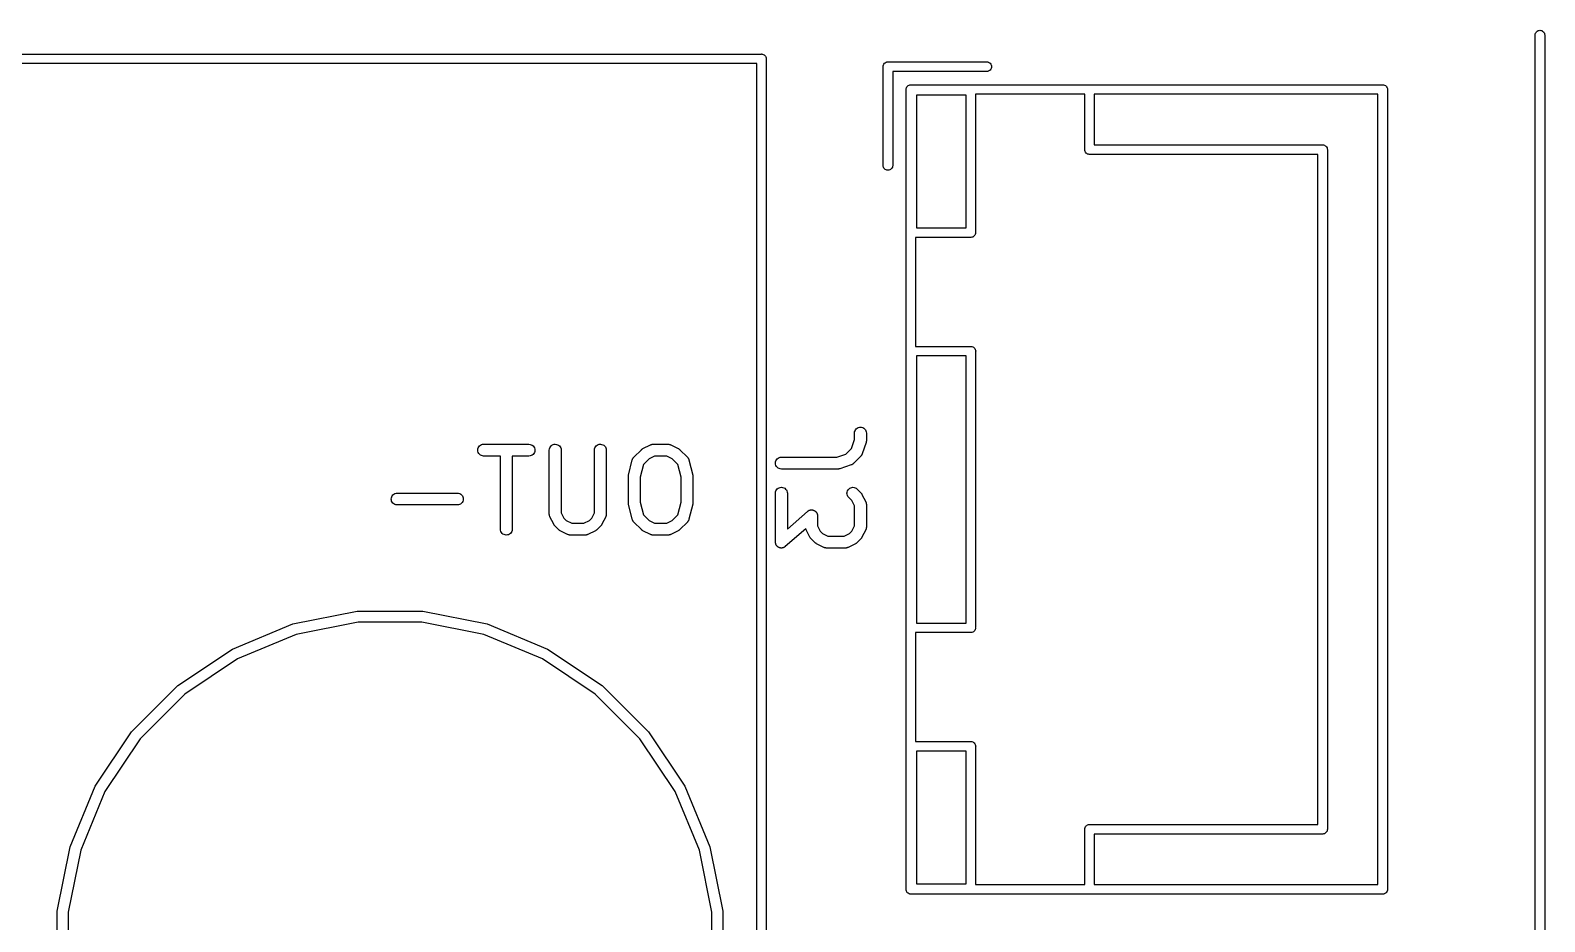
# Model space of a CAD drawing. Extents: x 37 to 98, y -173 to -16.
# Drawn here: x 78.4 to 97.56, y -27.22 to -15.94 of the extents above; entities that cross this region are included whole.
import ezdxf

# ---------------------------------------------------------------- set-up
doc = ezdxf.new("R2010")
doc.units = 0
doc.layers.add('BLACK', color=7, linetype='CONTINUOUS')

msp = doc.modelspace()

# ---------------------------------------------------------------- linework, layer by layer
at = {"layer": 'BLACK', "linetype": 'CONTINUOUS'}
for p, q in [((97.44, -15.9971), (97.4409, -15.9882)), ((97.44, -116.003), (97.44, -15.9971)), ((97.4409, -15.9882), (97.4443, -15.9769)), ((97.4443, -15.9769), (97.4499, -15.9665)), ((97.4499, -15.9665), (97.4574, -15.9574)), ((97.4574, -15.9574), (97.4665, -15.9499)), ((97.4665, -15.9499), (97.4769, -15.9443)), ((97.4769, -15.9443), (97.4882, -15.9409)), ((97.4882, -15.9409), (97.5, -15.9397)), ((97.5, -15.9397), (97.5118, -15.9409)), ((97.5118, -15.9409), (97.5231, -15.9443)), ((97.5231, -15.9443), (97.5335, -15.9499)), ((97.5335, -15.9499), (97.5426, -15.9574)), ((97.5426, -15.9574), (97.5501, -15.9665)), ((97.5501, -15.9665), (97.5557, -15.9769)), ((97.5557, -15.9769), (97.5591, -15.9882)), ((97.5591, -15.9882), (97.56, -15.9971)), ((97.56, -15.9971), (97.56, -116.003)), ((37.8529, -16.24), (87.6471, -16.24)), ((87.6471, -16.24), (87.65, -16.2397)), ((87.65, -16.2397), (87.6529, -16.24)), ((87.6529, -16.24), (87.6529, -16.24)), ((87.6529, -16.24), (87.6618, -16.2409)), ((87.6618, -16.2409), (87.6731, -16.2443)), ((87.6731, -16.2443), (87.6835, -16.2499)), ((87.6835, -16.2499), (87.6926, -16.2574)), ((87.6926, -16.2574), (87.7001, -16.2665)), ((87.7001, -16.2665), (87.7057, -16.2769)), ((87.7057, -16.2769), (87.7091, -16.2882)), ((87.59, -16.36), (37.91, -16.36)), ((87.59, -40.64), (87.59, -16.36)), ((87.7091, -16.2882), (87.7103, -16.3)), ((87.7103, -16.3), (87.71, -16.3029)), ((87.71, -16.3029), (87.71, -40.6971)), ((89.1897, -16.4), (89.1909, -16.3882)), ((89.19, -16.403), (89.1897, -16.4)), ((89.19, -17.6529), (89.19, -16.403)), ((89.1909, -16.3882), (89.1943, -16.3769)), ((89.1943, -16.3769), (89.1999, -16.3665)), ((89.1999, -16.3665), (89.2074, -16.3574)), ((89.2074, -16.3574), (89.2165, -16.3499)), ((89.2165, -16.3499), (89.2269, -16.3443)), ((89.2269, -16.3443), (89.2382, -16.3409)), ((89.2382, -16.3409), (89.2471, -16.34)), ((89.2471, -16.34), (89.25, -16.3397)), ((89.2471, -16.34), (89.2471, -16.34)), ((89.25, -16.3397), (89.2529, -16.34)), ((89.2529, -16.34), (90.5029, -16.34)), ((90.5029, -16.46), (89.31, -16.46)), ((89.31, -16.46), (89.31, -17.6529)), ((90.5029, -16.34), (90.5118, -16.3409)), ((90.5118, -16.4591), (90.5029, -16.46)), ((90.5118, -16.3409), (90.5231, -16.3443)), ((90.5231, -16.4557), (90.5118, -16.4591)), ((90.5231, -16.3443), (90.5335, -16.3499)), ((90.5335, -16.4501), (90.5231, -16.4557)), ((90.5335, -16.3499), (90.5426, -16.3574)), ((90.5426, -16.4426), (90.5335, -16.4501)), ((90.5426, -16.3574), (90.5501, -16.3665)), ((90.5501, -16.4335), (90.5426, -16.4426)), ((90.5501, -16.3665), (90.5557, -16.3769)), ((90.5557, -16.4231), (90.5501, -16.4335)), ((90.5557, -16.3769), (90.5591, -16.3882)), ((90.5591, -16.4118), (90.5557, -16.4231)), ((90.5591, -16.3882), (90.5603, -16.4)), ((90.5603, -16.4), (90.5591, -16.4118)), ((89.4809, -16.6782), (89.4843, -16.6669)), ((89.4843, -16.6669), (89.4899, -16.6565)), ((89.4899, -16.6565), (89.4974, -16.6474)), ((89.4974, -16.6474), (89.5065, -16.6399)), ((89.5065, -16.6399), (89.5169, -16.6343)), ((89.5169, -16.6343), (89.5282, -16.6309)), ((89.5282, -16.6309), (89.5371, -16.63)), ((89.5371, -16.63), (89.54, -16.6297)), ((89.5371, -16.63), (89.5371, -16.63)), ((89.54, -16.6297), (89.5429, -16.63)), ((89.5429, -16.63), (95.5071, -16.63)), ((95.5071, -16.63), (95.51, -16.6297)), ((95.51, -16.6297), (95.5129, -16.63)), ((95.5129, -16.63), (95.5129, -16.63)), ((95.5129, -16.63), (95.5218, -16.6309)), ((95.5218, -16.6309), (95.5331, -16.6343)), ((95.5331, -16.6343), (95.5435, -16.6399)), ((95.5435, -16.6399), (95.5526, -16.6474)), ((95.5526, -16.6474), (95.5601, -16.6565)), ((95.5601, -16.6565), (95.5657, -16.6669)), ((95.5657, -16.6669), (95.5691, -16.6782)), ((89.4797, -16.69), (89.4809, -16.6782)), ((89.48, -16.693), (89.4797, -16.69)), ((89.48, -26.8071), (89.48, -16.693)), ((89.61, -16.76), (89.61, -18.44)), ((90.24, -16.76), (89.61, -16.76)), ((90.24, -18.44), (90.24, -16.76)), ((90.36, -16.75), (90.36, -18.4971)), ((91.74, -16.75), (90.36, -16.75)), ((91.74, -17.447), (91.74, -16.75)), ((95.45, -16.75), (91.86, -16.75)), ((91.86, -16.75), (91.86, -17.39)), ((95.45, -26.75), (95.45, -16.75)), ((95.5691, -16.6782), (95.5703, -16.69)), ((95.5703, -16.69), (95.57, -16.6929)), ((95.57, -16.6929), (95.57, -26.8071)), ((91.86, -17.39), (94.7471, -17.39)), ((94.7471, -17.39), (94.75, -17.3897)), ((94.75, -17.3897), (94.7529, -17.39)), ((94.7529, -17.39), (94.7529, -17.39)), ((94.7529, -17.39), (94.7618, -17.3909)), ((94.7618, -17.3909), (94.7731, -17.3943)), ((94.7731, -17.3943), (94.7835, -17.3999)), ((94.7835, -17.3999), (94.7926, -17.4074)), ((94.7926, -17.4074), (94.8001, -17.4165)), ((94.8001, -17.4165), (94.8057, -17.4269)), ((94.8057, -17.4269), (94.8091, -17.4382)), ((91.7397, -17.45), (91.74, -17.447)), ((91.7409, -17.4618), (91.7397, -17.45)), ((91.7443, -17.4731), (91.7409, -17.4618)), ((91.7499, -17.4835), (91.7443, -17.4731)), ((91.7574, -17.4926), (91.7499, -17.4835)), ((91.7665, -17.5001), (91.7574, -17.4926)), ((91.7769, -17.5057), (91.7665, -17.5001)), ((91.7882, -17.5091), (91.7769, -17.5057)), ((91.7971, -17.51), (91.7882, -17.5091)), ((91.8, -17.5103), (91.7971, -17.51)), ((91.7971, -17.51), (91.7971, -17.51)), ((91.8029, -17.51), (91.8, -17.5103)), ((94.69, -17.51), (91.8029, -17.51)), ((94.69, -21.7471), (94.69, -17.51)), ((94.8091, -17.4382), (94.8103, -17.45)), ((94.8103, -17.45), (94.81, -17.4529)), ((94.81, -17.4529), (94.81, -26.0471)), ((89.1909, -17.6618), (89.19, -17.6529)), ((89.1943, -17.6731), (89.1909, -17.6618)), ((89.1999, -17.6835), (89.1943, -17.6731)), ((89.2074, -17.6926), (89.1999, -17.6835)), ((89.2165, -17.7001), (89.2074, -17.6926)), ((89.2269, -17.7057), (89.2165, -17.7001)), ((89.2382, -17.7091), (89.2269, -17.7057)), ((89.25, -17.7103), (89.2382, -17.7091)), ((89.2618, -17.7091), (89.25, -17.7103)), ((89.2731, -17.7057), (89.2618, -17.7091)), ((89.2835, -17.7001), (89.2731, -17.7057)), ((89.2926, -17.6926), (89.2835, -17.7001)), ((89.3001, -17.6835), (89.2926, -17.6926)), ((89.3057, -17.6731), (89.3001, -17.6835)), ((89.3091, -17.6618), (89.3057, -17.6731)), ((89.31, -17.6529), (89.3091, -17.6618)), ((90.2971, -18.56), (89.6, -18.56)), ((89.6, -18.56), (89.6, -19.94)), ((89.61, -18.44), (90.24, -18.44)), ((90.3, -18.5603), (90.2971, -18.56)), ((90.3118, -18.5591), (90.3, -18.5603)), ((90.3231, -18.5557), (90.3118, -18.5591)), ((90.3335, -18.5501), (90.3231, -18.5557)), ((90.3426, -18.5426), (90.3335, -18.5501)), ((90.3501, -18.5335), (90.3426, -18.5426)), ((90.3557, -18.5231), (90.3501, -18.5335)), ((90.3591, -18.5118), (90.3557, -18.5231)), ((90.36, -18.5029), (90.3591, -18.5118)), ((90.36, -18.4971), (90.3603, -18.5)), ((90.3603, -18.5), (90.36, -18.5029)), ((90.36, -18.5029), (90.36, -18.5029)), ((89.6, -19.94), (90.2971, -19.94)), ((89.61, -20.06), (89.61, -23.44)), ((90.24, -20.06), (89.61, -20.06)), ((90.24, -23.44), (90.24, -20.06)), ((90.2971, -19.94), (90.3, -19.9397)), ((90.3, -19.9397), (90.3029, -19.94)), ((90.3029, -19.94), (90.3029, -19.94)), ((90.3029, -19.94), (90.3118, -19.9409)), ((90.3118, -19.9409), (90.3231, -19.9443)), ((90.3231, -19.9443), (90.3335, -19.9499)), ((90.3335, -19.9499), (90.3426, -19.9574)), ((90.3426, -19.9574), (90.3501, -19.9665)), ((90.3501, -19.9665), (90.3557, -19.9769)), ((90.3557, -19.9769), (90.3591, -19.9882)), ((90.3591, -19.9882), (90.3603, -20)), ((90.3603, -20), (90.36, -20.0029)), ((90.36, -20.0029), (90.36, -23.4971)), ((88.8274, -21.0347), (88.829, -21.0201)), ((88.8274, -21.0357), (88.8274, -21.0347)), ((88.8274, -21.1188), (88.8274, -21.0357)), ((88.829, -21.0201), (88.8334, -21.0062)), ((88.8334, -21.0062), (88.8405, -20.9933)), ((88.8405, -20.9933), (88.8499, -20.9821)), ((88.8499, -20.9821), (88.8613, -20.973)), ((88.8613, -20.973), (88.8743, -20.9662)), ((88.8743, -20.9662), (88.8883, -20.962)), ((88.8883, -20.962), (88.9029, -20.9607)), ((88.9029, -20.9607), (88.9175, -20.9622)), ((88.9175, -20.9622), (88.9314, -20.9666)), ((88.9314, -20.9666), (88.9443, -20.9735)), ((88.9443, -20.9735), (88.9556, -20.9829)), ((88.9556, -20.9829), (88.9648, -20.9942)), ((88.9648, -20.9942), (88.9717, -21.0071)), ((88.9717, -21.0071), (88.976, -21.0211)), ((88.976, -21.0211), (88.9774, -21.0357)), ((88.9774, -21.0357), (88.9774, -21.131)), ((84.0607, -21.2519), (84.0622, -21.2373)), ((84.062, -21.2664), (84.0607, -21.2519)), ((84.0662, -21.2805), (84.062, -21.2664)), ((84.0622, -21.2373), (84.0666, -21.2233)), ((84.0666, -21.2233), (84.0735, -21.2104)), ((84.0735, -21.2104), (84.0829, -21.1992)), ((84.0829, -21.1992), (84.0942, -21.1899)), ((84.0942, -21.1899), (84.1071, -21.183)), ((84.1071, -21.183), (84.1211, -21.1788)), ((84.1211, -21.1788), (84.1357, -21.1774)), ((84.1357, -21.1774), (84.7071, -21.1774)), ((84.7071, -21.1774), (84.7082, -21.1774)), ((84.7082, -21.1774), (84.7227, -21.179)), ((84.7227, -21.179), (84.7367, -21.1834)), ((84.7367, -21.1834), (84.7495, -21.1905)), ((84.7495, -21.1905), (84.7607, -21.1999)), ((84.7607, -21.1999), (84.7699, -21.2113)), ((84.7699, -21.2113), (84.7767, -21.2243)), ((84.7806, -21.2675), (84.7763, -21.2814)), ((84.7767, -21.2243), (84.7808, -21.2383)), ((84.7821, -21.2529), (84.7806, -21.2675)), ((84.7808, -21.2383), (84.7821, -21.2529)), ((84.9655, -21.2513), (84.9671, -21.2368)), ((84.9655, -21.2524), (84.9655, -21.2513)), ((84.9655, -22.0619), (84.9655, -21.2524)), ((84.9671, -21.2368), (84.9715, -21.2228)), ((84.9715, -21.2228), (84.9786, -21.21)), ((84.9786, -21.21), (84.988, -21.1988)), ((84.988, -21.1988), (84.9994, -21.1896)), ((84.9994, -21.1896), (85.0124, -21.1828)), ((85.0124, -21.1828), (85.0264, -21.1787)), ((85.0264, -21.1787), (85.041, -21.1774)), ((85.041, -21.1774), (85.0556, -21.1789)), ((85.0556, -21.1789), (85.0695, -21.1832)), ((85.0695, -21.1832), (85.0824, -21.1902)), ((85.0824, -21.1902), (85.0937, -21.1995)), ((85.0937, -21.1995), (85.1029, -21.2109)), ((85.1029, -21.2109), (85.1098, -21.2238)), ((85.1098, -21.2238), (85.114, -21.2378)), ((85.114, -21.2378), (85.1155, -21.2524)), ((85.1155, -21.2524), (85.1155, -22.0442)), ((85.5369, -21.2513), (85.5385, -21.2368)), ((85.5369, -21.2524), (85.5369, -21.2513)), ((85.5369, -22.0442), (85.5369, -21.2524)), ((85.5385, -21.2368), (85.543, -21.2228)), ((85.543, -21.2228), (85.55, -21.21)), ((85.55, -21.21), (85.5594, -21.1988)), ((85.5594, -21.1988), (85.5708, -21.1896)), ((85.5708, -21.1896), (85.5838, -21.1828)), ((85.5838, -21.1828), (85.5978, -21.1787)), ((85.5978, -21.1787), (85.6124, -21.1774)), ((85.6124, -21.1774), (85.627, -21.1789)), ((85.627, -21.1789), (85.641, -21.1832)), ((85.641, -21.1832), (85.6538, -21.1902)), ((85.6538, -21.1902), (85.6651, -21.1995)), ((85.6651, -21.1995), (85.6744, -21.2109)), ((85.6744, -21.2109), (85.6812, -21.2238)), ((85.6812, -21.2238), (85.6855, -21.2378)), ((85.6855, -21.2378), (85.6869, -21.2524)), ((85.6869, -21.2524), (85.6869, -22.0619)), ((86.0351, -21.3422), (86.1303, -21.247)), ((86.1303, -21.247), (86.131, -21.2462)), ((86.131, -21.2462), (86.1343, -21.2436)), ((86.1343, -21.2436), (86.1374, -21.2407)), ((86.1374, -21.2407), (86.14, -21.239)), ((86.14, -21.239), (86.1425, -21.2371)), ((86.1425, -21.2371), (86.1462, -21.2352)), ((86.1462, -21.2352), (86.1498, -21.2329)), ((86.1498, -21.2329), (86.245, -21.1853)), ((86.245, -21.1853), (86.246, -21.1848)), ((86.246, -21.1848), (86.248, -21.1841)), ((86.248, -21.1841), (86.25, -21.183)), ((86.25, -21.183), (86.2549, -21.1816)), ((86.2549, -21.1816), (86.2597, -21.1798)), ((86.2597, -21.1798), (86.2619, -21.1794)), ((86.2619, -21.1794), (86.264, -21.1788)), ((86.264, -21.1788), (86.2691, -21.1783)), ((86.2691, -21.1783), (86.2742, -21.1775)), ((86.2742, -21.1775), (86.2764, -21.1776)), ((86.2764, -21.1776), (86.2786, -21.1774)), ((86.2786, -21.1774), (86.469, -21.1774)), ((86.469, -21.1774), (86.4701, -21.1774)), ((86.4701, -21.1774), (86.4723, -21.1776)), ((86.4723, -21.1776), (86.4745, -21.1776)), ((86.4745, -21.1776), (86.4796, -21.1784)), ((86.4796, -21.1784), (86.4846, -21.179)), ((86.4846, -21.179), (86.4867, -21.1797)), ((86.4867, -21.1797), (86.4889, -21.1801)), ((86.4889, -21.1801), (86.4937, -21.1819)), ((86.4937, -21.1819), (86.4986, -21.1834)), ((86.4986, -21.1834), (86.5005, -21.1845)), ((86.5005, -21.1845), (86.5026, -21.1853)), ((86.5026, -21.1853), (86.5978, -21.2329)), ((86.5978, -21.2329), (86.5988, -21.2334)), ((86.5988, -21.2334), (86.6023, -21.2357)), ((86.6023, -21.2357), (86.606, -21.2377)), ((86.606, -21.2377), (86.6084, -21.2397)), ((86.6084, -21.2397), (86.611, -21.2414)), ((86.611, -21.2414), (86.6141, -21.2443)), ((86.6141, -21.2443), (86.6173, -21.247)), ((86.6173, -21.247), (86.7126, -21.3422)), ((88.719, -21.3035), (88.7892, -21.2333)), ((88.7892, -21.2333), (88.8274, -21.1188)), ((88.9735, -21.1547), (88.9259, -21.2975)), ((88.9745, -21.1506), (88.9735, -21.1547)), ((88.9757, -21.1465), (88.9745, -21.1506)), ((88.9761, -21.1434), (88.9757, -21.1465)), ((88.9768, -21.1404), (88.9761, -21.1434)), ((88.9769, -21.1362), (88.9768, -21.1404)), ((88.9774, -21.132), (88.9769, -21.1362)), ((88.9774, -21.131), (88.9774, -21.132)), ((84.073, -21.2934), (84.0662, -21.2805)), ((84.0821, -21.3049), (84.073, -21.2934)), ((84.0933, -21.3143), (84.0821, -21.3049)), ((84.1062, -21.3213), (84.0933, -21.3143)), ((84.1201, -21.3257), (84.1062, -21.3213)), ((84.1347, -21.3274), (84.1201, -21.3257)), ((84.1357, -21.3274), (84.1347, -21.3274)), ((84.3464, -21.3274), (84.1357, -21.3274)), ((84.3464, -22.2524), (84.3464, -21.3274)), ((84.7071, -21.3274), (84.4964, -21.3274)), ((84.4964, -21.3274), (84.4964, -22.2524)), ((84.7217, -21.326), (84.7071, -21.3274)), ((84.7357, -21.3217), (84.7217, -21.326)), ((84.7486, -21.3148), (84.7357, -21.3217)), ((84.76, -21.3056), (84.7486, -21.3148)), ((84.7693, -21.2943), (84.76, -21.3056)), ((84.7763, -21.2814), (84.7693, -21.2943)), ((85.9677, -21.5675), (86.0153, -21.377)), ((86.0153, -21.377), (86.0156, -21.376)), ((86.0156, -21.376), (86.0174, -21.3713)), ((86.0174, -21.3713), (86.0189, -21.3664)), ((86.0189, -21.3664), (86.0199, -21.3644)), ((86.0199, -21.3644), (86.0207, -21.3623)), ((86.0207, -21.3623), (86.0234, -21.358)), ((86.0234, -21.358), (86.0258, -21.3535)), ((86.0258, -21.3535), (86.0272, -21.3518)), ((86.0272, -21.3518), (86.0284, -21.3499)), ((86.0284, -21.3499), (86.0318, -21.3461)), ((86.0318, -21.3461), (86.0351, -21.3422)), ((86.1558, -21.4336), (86.1155, -21.5949)), ((86.2278, -21.3616), (86.1558, -21.4336)), ((86.2963, -21.3274), (86.2278, -21.3616)), ((86.4513, -21.3274), (86.2963, -21.3274)), ((86.5199, -21.3616), (86.4513, -21.3274)), ((86.5918, -21.4336), (86.5199, -21.3616)), ((86.6321, -21.5949), (86.5918, -21.4336)), ((86.7126, -21.3422), (86.7133, -21.3429)), ((86.7133, -21.3429), (86.7165, -21.3469)), ((86.7165, -21.3469), (86.7199, -21.3507)), ((86.7199, -21.3507), (86.721, -21.3526)), ((86.721, -21.3526), (86.7224, -21.3544)), ((86.7224, -21.3544), (86.7248, -21.3589)), ((86.7248, -21.3589), (86.7274, -21.3633)), ((86.7274, -21.3633), (86.7281, -21.3654)), ((86.7281, -21.3654), (86.7292, -21.3674)), ((86.7292, -21.3674), (86.7306, -21.3723)), ((86.7306, -21.3723), (86.7323, -21.377)), ((86.7323, -21.377), (86.7799, -21.5675)), ((87.8274, -21.4161), (87.8289, -21.4016)), ((87.8287, -21.4307), (87.8274, -21.4161)), ((87.8328, -21.4448), (87.8287, -21.4307)), ((87.8289, -21.4016), (87.8332, -21.3876)), ((87.8396, -21.4577), (87.8328, -21.4448)), ((87.8332, -21.3876), (87.8402, -21.3747)), ((87.8488, -21.4691), (87.8396, -21.4577)), ((87.8402, -21.3747), (87.8495, -21.3634)), ((87.8495, -21.3634), (87.8609, -21.3542)), ((87.8609, -21.3542), (87.8738, -21.3473)), ((87.8738, -21.3473), (87.8878, -21.3431)), ((87.8878, -21.3431), (87.9024, -21.3417)), ((87.9024, -21.3417), (88.6045, -21.3417)), ((88.6045, -21.3417), (88.719, -21.3035)), ((88.7832, -21.4402), (88.6404, -21.4878)), ((88.7853, -21.4393), (88.7832, -21.4402)), ((88.7874, -21.4387), (88.7853, -21.4393)), ((88.7919, -21.4363), (88.7874, -21.4387)), ((88.7966, -21.4342), (88.7919, -21.4363)), ((88.7984, -21.433), (88.7966, -21.4342)), ((88.8004, -21.4319), (88.7984, -21.433)), ((88.8044, -21.4287), (88.8004, -21.4319)), ((88.8086, -21.4258), (88.8044, -21.4287)), ((88.8101, -21.4242), (88.8086, -21.4258)), ((88.8118, -21.4228), (88.8101, -21.4242)), ((88.8126, -21.4221), (88.8118, -21.4228)), ((88.9078, -21.3268), (88.8126, -21.4221)), ((88.9092, -21.3251), (88.9078, -21.3268)), ((88.9108, -21.3236), (88.9092, -21.3251)), ((88.9138, -21.3195), (88.9108, -21.3236)), ((88.9171, -21.3155), (88.9138, -21.3195)), ((88.9181, -21.3136), (88.9171, -21.3155)), ((88.9194, -21.3118), (88.9181, -21.3136)), ((88.9216, -21.3072), (88.9194, -21.3118)), ((88.924, -21.3026), (88.9216, -21.3072)), ((88.9246, -21.3005), (88.924, -21.3026)), ((88.9256, -21.2985), (88.9246, -21.3005)), ((88.9259, -21.2975), (88.9256, -21.2985)), ((85.9655, -21.5847), (85.9656, -21.5833)), ((85.9655, -21.5857), (85.9655, -21.5847)), ((85.9655, -21.919), (85.9655, -21.5857)), ((85.9656, -21.582), (85.9664, -21.5761)), ((85.9656, -21.5833), (85.9656, -21.582)), ((85.9664, -21.5761), (85.9671, -21.5701)), ((85.9671, -21.5701), (85.9675, -21.5688)), ((85.9675, -21.5688), (85.9677, -21.5675)), ((86.1155, -21.5949), (86.1155, -21.9098)), ((86.6321, -21.9098), (86.6321, -21.5949)), ((86.7799, -21.5675), (86.7801, -21.5685)), ((86.7801, -21.5685), (86.7803, -21.5699)), ((86.7803, -21.5699), (86.7807, -21.5711)), ((86.7807, -21.5711), (86.7813, -21.5771)), ((86.7813, -21.5771), (86.7821, -21.583)), ((86.7821, -21.583), (86.782, -21.5844)), ((86.782, -21.5844), (86.7821, -21.5857)), ((86.7821, -21.5857), (86.7821, -21.919)), ((87.86, -21.4785), (87.8488, -21.4691)), ((87.8728, -21.4856), (87.86, -21.4785)), ((87.8868, -21.49), (87.8728, -21.4856)), ((87.9013, -21.4917), (87.8868, -21.49)), ((87.9024, -21.4917), (87.9013, -21.4917)), ((88.6167, -21.4917), (87.9024, -21.4917)), ((88.6209, -21.4913), (88.6167, -21.4917)), ((88.6251, -21.4912), (88.6209, -21.4913)), ((88.6281, -21.4905), (88.6251, -21.4912)), ((88.6312, -21.4902), (88.6281, -21.4905)), ((88.6353, -21.489), (88.6312, -21.4902)), ((88.6394, -21.4881), (88.6353, -21.489)), ((88.6404, -21.4878), (88.6394, -21.4881)), ((82.967, -21.8563), (82.9713, -21.8424)), ((82.9713, -21.8424), (82.9783, -21.8295)), ((82.9783, -21.8295), (82.9876, -21.8182)), ((82.9876, -21.8182), (82.999, -21.809)), ((82.999, -21.809), (83.0119, -21.8021)), ((83.0119, -21.8021), (83.0259, -21.7979)), ((83.0259, -21.7979), (83.0405, -21.7964)), ((83.0405, -21.7964), (83.8024, -21.7964)), ((83.8024, -21.7964), (83.8034, -21.7964)), ((83.8034, -21.7964), (83.818, -21.7981)), ((83.818, -21.7981), (83.8319, -21.8025)), ((83.8319, -21.8025), (83.8448, -21.8095)), ((83.8448, -21.8095), (83.856, -21.819)), ((83.856, -21.819), (83.8651, -21.8304)), ((83.8651, -21.8304), (83.8719, -21.8433)), ((83.8719, -21.8433), (83.8761, -21.8574)), ((87.8274, -21.7966), (87.829, -21.782)), ((87.8274, -21.7976), (87.8274, -21.7966)), ((87.8274, -22.4167), (87.8274, -21.7976)), ((87.829, -21.782), (87.8334, -21.7681)), ((87.8334, -21.7681), (87.8405, -21.7552)), ((87.8405, -21.7552), (87.8499, -21.744)), ((87.8499, -21.744), (87.8613, -21.7349)), ((87.8613, -21.7349), (87.8743, -21.7281)), ((87.8743, -21.7281), (87.8883, -21.7239)), ((87.8883, -21.7239), (87.9029, -21.7226)), ((87.9029, -21.7226), (87.9175, -21.7242)), ((87.9175, -21.7242), (87.9314, -21.7285)), ((87.9314, -21.7285), (87.9443, -21.7354)), ((87.9443, -21.7354), (87.9556, -21.7448)), ((87.9556, -21.7448), (87.9648, -21.7561)), ((87.9648, -21.7561), (87.9717, -21.769)), ((87.9717, -21.769), (87.976, -21.7831)), ((87.976, -21.7831), (87.9774, -21.7976)), ((87.9774, -21.7976), (87.9774, -22.2514)), ((88.7321, -21.7968), (88.7337, -21.7823)), ((88.7334, -21.8114), (88.7321, -21.7968)), ((88.7375, -21.8255), (88.7334, -21.8114)), ((88.7337, -21.7823), (88.7381, -21.7683)), ((88.7442, -21.8385), (88.7375, -21.8255)), ((88.7381, -21.7683), (88.7451, -21.7555)), ((88.7534, -21.8499), (88.7442, -21.8385)), ((88.7451, -21.7555), (88.7545, -21.7442)), ((88.7545, -21.7442), (88.7659, -21.735)), ((88.7659, -21.735), (88.7788, -21.7282)), ((88.7788, -21.7282), (88.7928, -21.724)), ((88.7928, -21.724), (88.8074, -21.7226)), ((88.8074, -21.7226), (88.822, -21.7241)), ((88.822, -21.7241), (88.836, -21.7284)), ((88.836, -21.7284), (88.8489, -21.7353)), ((88.8489, -21.7353), (88.8602, -21.7446)), ((88.8602, -21.7446), (88.9078, -21.7922)), ((88.9078, -21.7922), (88.9085, -21.7929)), ((88.9085, -21.7929), (88.9112, -21.7962)), ((88.9112, -21.7962), (88.9141, -21.7993)), ((88.9141, -21.7993), (88.9157, -21.802)), ((88.9157, -21.802), (88.9177, -21.8044)), ((88.9177, -21.8044), (88.9196, -21.8081)), ((88.9196, -21.8081), (88.9218, -21.8117)), ((88.9218, -21.8117), (88.9695, -21.9069)), ((94.69, -25.99), (94.69, -21.7471)), ((82.9655, -21.8709), (82.967, -21.8563)), ((82.9668, -21.8855), (82.9655, -21.8709)), ((82.9709, -21.8995), (82.9668, -21.8855)), ((82.9777, -21.9125), (82.9709, -21.8995)), ((82.9869, -21.9239), (82.9777, -21.9125)), ((82.9981, -21.9333), (82.9869, -21.9239)), ((83.0109, -21.9404), (82.9981, -21.9333)), ((83.0249, -21.9448), (83.0109, -21.9404)), ((83.0394, -21.9464), (83.0249, -21.9448)), ((83.0405, -21.9464), (83.0394, -21.9464)), ((83.8024, -21.9464), (83.0405, -21.9464)), ((83.8169, -21.945), (83.8024, -21.9464)), ((83.831, -21.9408), (83.8169, -21.945)), ((83.8439, -21.9339), (83.831, -21.9408)), ((83.8552, -21.9246), (83.8439, -21.9339)), ((83.8646, -21.9134), (83.8552, -21.9246)), ((83.8715, -21.9005), (83.8646, -21.9134)), ((83.8758, -21.8865), (83.8715, -21.9005)), ((83.8774, -21.872), (83.8758, -21.8865)), ((83.8761, -21.8574), (83.8774, -21.872)), ((85.9656, -21.9204), (85.9655, -21.919)), ((85.9655, -21.9217), (85.9656, -21.9204)), ((85.9663, -21.9276), (85.9655, -21.9217)), ((85.9669, -21.9336), (85.9663, -21.9276)), ((85.9673, -21.9349), (85.9669, -21.9336)), ((85.9675, -21.9362), (85.9673, -21.9349)), ((85.9677, -21.9372), (85.9675, -21.9362)), ((86.0153, -22.1277), (85.9677, -21.9372)), ((86.1155, -21.9098), (86.1558, -22.0712)), ((86.5918, -22.0712), (86.6321, -21.9098)), ((86.7799, -21.9372), (86.7323, -22.1277)), ((86.7801, -21.9359), (86.7799, -21.9372)), ((86.7805, -21.9346), (86.7801, -21.9359)), ((86.7812, -21.9287), (86.7805, -21.9346)), ((86.7821, -21.9228), (86.7812, -21.9287)), ((86.7821, -21.9201), (86.782, -21.9214)), ((86.782, -21.9214), (86.7821, -21.9228)), ((86.7821, -21.919), (86.7821, -21.9201)), ((87.9774, -22.2514), (88.2339, -22.0269)), ((88.2339, -22.0269), (88.2347, -22.0262)), ((88.2347, -22.0262), (88.2386, -22.0235)), ((88.2386, -22.0235), (88.2423, -22.0206)), ((88.2423, -22.0206), (88.2446, -22.0194)), ((88.2446, -22.0194), (88.2468, -22.0179)), ((88.2468, -22.0179), (88.2511, -22.016)), ((88.2511, -22.016), (88.2552, -22.0138)), ((88.2552, -22.0138), (88.2578, -22.013)), ((88.2578, -22.013), (88.2602, -22.012)), ((88.2602, -22.012), (88.2648, -22.011)), ((88.2648, -22.011), (88.2693, -22.0097)), ((88.2693, -22.0097), (88.2719, -22.0094)), ((88.2719, -22.0094), (88.2745, -22.0089)), ((88.2745, -22.0089), (88.2792, -22.0088)), ((88.2792, -22.0088), (88.2839, -22.0083)), ((88.2839, -22.0083), (88.2865, -22.0086)), ((88.2865, -22.0086), (88.2891, -22.0086)), ((88.2891, -22.0086), (88.2937, -22.0094)), ((88.2937, -22.0094), (88.2984, -22.0099)), ((88.2984, -22.0099), (88.3009, -22.0106)), ((88.3009, -22.0106), (88.3035, -22.0111)), ((88.3035, -22.0111), (88.3079, -22.0128)), ((88.3079, -22.0128), (88.3124, -22.0142)), ((88.3124, -22.0142), (88.3147, -22.0154)), ((88.3147, -22.0154), (88.3172, -22.0164)), ((88.3172, -22.0164), (88.3211, -22.0189)), ((88.3211, -22.0189), (88.3253, -22.0212)), ((88.3253, -22.0212), (88.3273, -22.0228)), ((88.3273, -22.0228), (88.3295, -22.0242)), ((88.3295, -22.0242), (88.3329, -22.0275)), ((88.3329, -22.0275), (88.3366, -22.0305)), ((88.3366, -22.0305), (88.3382, -22.0325)), ((88.3382, -22.0325), (88.3401, -22.0343)), ((88.3401, -22.0343), (88.3428, -22.0382)), ((88.7541, -21.8507), (88.7534, -21.8499)), ((88.7931, -21.8897), (88.7541, -21.8507)), ((88.8274, -21.9582), (88.7931, -21.8897)), ((88.8274, -22.2085), (88.8274, -21.9582)), ((88.9695, -21.9069), (88.9699, -21.9079)), ((88.9699, -21.9079), (88.9707, -21.9099)), ((88.9707, -21.9099), (88.9717, -21.9119)), ((88.9717, -21.9119), (88.9732, -21.9168)), ((88.9732, -21.9168), (88.975, -21.9216)), ((88.975, -21.9216), (88.9753, -21.9238)), ((88.9753, -21.9238), (88.976, -21.9259)), ((88.976, -21.9259), (88.9765, -21.931)), ((88.9765, -21.931), (88.9773, -21.9361)), ((88.9773, -21.9361), (88.9772, -21.9383)), ((88.9772, -21.9383), (88.9774, -21.9405)), ((88.9774, -21.9405), (88.9774, -22.2262)), ((84.9657, -22.0641), (84.9655, -22.0619)), ((84.9656, -22.0663), (84.9657, -22.0641)), ((84.9664, -22.0714), (84.9656, -22.0663)), ((84.9669, -22.0765), (84.9664, -22.0714)), ((84.9675, -22.0786), (84.9669, -22.0765)), ((84.9679, -22.0808), (84.9675, -22.0786)), ((84.9697, -22.0856), (84.9679, -22.0808)), ((84.9711, -22.0905), (84.9697, -22.0856)), ((84.9722, -22.0924), (84.9711, -22.0905)), ((84.9729, -22.0945), (84.9722, -22.0924)), ((84.9734, -22.0954), (84.9729, -22.0945)), ((85.021, -22.1907), (84.9734, -22.0954)), ((85.0233, -22.1943), (85.021, -22.1907)), ((85.0252, -22.198), (85.0233, -22.1943)), ((85.0271, -22.2004), (85.0252, -22.198)), ((85.0288, -22.2031), (85.0271, -22.2004)), ((85.0317, -22.2061), (85.0288, -22.2031)), ((85.0343, -22.2094), (85.0317, -22.2061)), ((85.0351, -22.2102), (85.0343, -22.2094)), ((85.0827, -22.2578), (85.0351, -22.2102)), ((85.1155, -22.0442), (85.1497, -22.1127)), ((85.1497, -22.1127), (85.1801, -22.1431)), ((85.1801, -22.1431), (85.2487, -22.1774)), ((85.2487, -22.1774), (85.4037, -22.1774)), ((85.4037, -22.1774), (85.4722, -22.1431)), ((85.4722, -22.1431), (85.5026, -22.1127)), ((85.5026, -22.1127), (85.5369, -22.0442)), ((85.6173, -22.2102), (85.5697, -22.2578)), ((85.62, -22.2069), (85.6173, -22.2102)), ((85.6229, -22.2039), (85.62, -22.2069)), ((85.6246, -22.2013), (85.6229, -22.2039)), ((85.6266, -22.1989), (85.6246, -22.2013)), ((85.6286, -22.1952), (85.6266, -22.1989)), ((85.6309, -22.1916), (85.6286, -22.1952)), ((85.6314, -22.1907), (85.6309, -22.1916)), ((85.679, -22.0954), (85.6314, -22.1907)), ((85.6798, -22.0934), (85.679, -22.0954)), ((85.6808, -22.0914), (85.6798, -22.0934)), ((85.6824, -22.0866), (85.6808, -22.0914)), ((85.6842, -22.0818), (85.6824, -22.0866)), ((85.6846, -22.0796), (85.6842, -22.0818)), ((85.6853, -22.0775), (85.6846, -22.0796)), ((85.6858, -22.0724), (85.6853, -22.0775)), ((85.6867, -22.0674), (85.6858, -22.0724)), ((85.6869, -22.063), (85.6867, -22.0651)), ((85.6867, -22.0651), (85.6867, -22.0674)), ((85.6869, -22.0619), (85.6869, -22.063)), ((86.017, -22.1325), (86.0153, -22.1277)), ((86.0185, -22.1374), (86.017, -22.1325)), ((86.0195, -22.1394), (86.0185, -22.1374)), ((86.0203, -22.1415), (86.0195, -22.1394)), ((86.0229, -22.1459), (86.0203, -22.1415)), ((86.0252, -22.1504), (86.0229, -22.1459)), ((86.0266, -22.1521), (86.0252, -22.1504)), ((86.0278, -22.1541), (86.0266, -22.1521)), ((86.0312, -22.1578), (86.0278, -22.1541)), ((86.0343, -22.1618), (86.0312, -22.1578)), ((86.0351, -22.1626), (86.0343, -22.1618)), ((86.1303, -22.2578), (86.0351, -22.1626)), ((86.1558, -22.0712), (86.2278, -22.1431)), ((86.2278, -22.1431), (86.2963, -22.1774)), ((86.2963, -22.1774), (86.4513, -22.1774)), ((86.4513, -22.1774), (86.5199, -22.1431)), ((86.5199, -22.1431), (86.5918, -22.0712)), ((86.7126, -22.1626), (86.6173, -22.2578)), ((86.7158, -22.1586), (86.7126, -22.1626)), ((86.7192, -22.1549), (86.7158, -22.1586)), ((86.7204, -22.153), (86.7192, -22.1549)), ((86.7218, -22.1512), (86.7204, -22.153)), ((86.7242, -22.1468), (86.7218, -22.1512)), ((86.7269, -22.1424), (86.7242, -22.1468)), ((86.7277, -22.1403), (86.7269, -22.1424)), ((86.7288, -22.1383), (86.7277, -22.1403)), ((86.7302, -22.1335), (86.7288, -22.1383)), ((86.732, -22.1287), (86.7302, -22.1335)), ((86.7323, -22.1277), (86.732, -22.1287)), ((88.3428, -22.0382), (88.3458, -22.0418)), ((88.3458, -22.0418), (88.347, -22.0441)), ((88.347, -22.0441), (88.3486, -22.0463)), ((88.3486, -22.0463), (88.3505, -22.0506)), ((88.3505, -22.0506), (88.3527, -22.0548)), ((88.3527, -22.0548), (88.3534, -22.0573)), ((88.3534, -22.0573), (88.3545, -22.0597)), ((88.3545, -22.0597), (88.3555, -22.0643)), ((88.3555, -22.0643), (88.3569, -22.0688)), ((88.3569, -22.0688), (88.3572, -22.0714)), ((88.3572, -22.0714), (88.3577, -22.074)), ((88.3577, -22.074), (88.3579, -22.0787)), ((88.3579, -22.0787), (88.3583, -22.0833)), ((88.3583, -22.0833), (88.3583, -22.2085)), ((88.3583, -22.2085), (88.3926, -22.277)), ((88.7931, -22.277), (88.8274, -22.2085)), ((88.9774, -22.2272), (88.9771, -22.2294)), ((88.9774, -22.2262), (88.9774, -22.2272)), ((84.3479, -22.2669), (84.3464, -22.2524)), ((84.3521, -22.281), (84.3479, -22.2669)), ((84.359, -22.2939), (84.3521, -22.281)), ((84.3682, -22.3052), (84.359, -22.2939)), ((84.3795, -22.3146), (84.3682, -22.3052)), ((84.3924, -22.3215), (84.3795, -22.3146)), ((84.4063, -22.3258), (84.3924, -22.3215)), ((84.4209, -22.3274), (84.4063, -22.3258)), ((84.4355, -22.3261), (84.4209, -22.3274)), ((84.4495, -22.3219), (84.4355, -22.3261)), ((84.4625, -22.3151), (84.4495, -22.3219)), ((84.4739, -22.306), (84.4625, -22.3151)), ((84.4833, -22.2948), (84.4739, -22.306)), ((84.4904, -22.2819), (84.4833, -22.2948)), ((84.4948, -22.268), (84.4904, -22.2819)), ((84.4964, -22.2534), (84.4948, -22.268)), ((84.4964, -22.2524), (84.4964, -22.2534)), ((85.0859, -22.2605), (85.0827, -22.2578)), ((85.089, -22.2634), (85.0859, -22.2605)), ((85.0916, -22.2651), (85.089, -22.2634)), ((85.094, -22.2671), (85.0916, -22.2651)), ((85.0977, -22.2691), (85.094, -22.2671)), ((85.1012, -22.2714), (85.0977, -22.2691)), ((85.1022, -22.2718), (85.1012, -22.2714)), ((85.1974, -22.3195), (85.1022, -22.2718)), ((85.1995, -22.3203), (85.1974, -22.3195)), ((85.2014, -22.3213), (85.1995, -22.3203)), ((85.2063, -22.3229), (85.2014, -22.3213)), ((85.2111, -22.3247), (85.2063, -22.3229)), ((85.2133, -22.3251), (85.2111, -22.3247)), ((85.2154, -22.3257), (85.2133, -22.3251)), ((85.2204, -22.3263), (85.2154, -22.3257)), ((85.2255, -22.3272), (85.2204, -22.3263)), ((85.2277, -22.3271), (85.2255, -22.3272)), ((85.2299, -22.3274), (85.2277, -22.3271)), ((85.231, -22.3274), (85.2299, -22.3274)), ((85.4214, -22.3274), (85.231, -22.3274)), ((85.4236, -22.3272), (85.4214, -22.3274)), ((85.4258, -22.3273), (85.4236, -22.3272)), ((85.4309, -22.3265), (85.4258, -22.3273)), ((85.436, -22.326), (85.4309, -22.3265)), ((85.4381, -22.3253), (85.436, -22.326)), ((85.4403, -22.325), (85.4381, -22.3253)), ((85.4451, -22.3232), (85.4403, -22.325)), ((85.45, -22.3217), (85.4451, -22.3232)), ((85.452, -22.3207), (85.45, -22.3217)), ((85.454, -22.3199), (85.452, -22.3207)), ((85.455, -22.3195), (85.454, -22.3199)), ((85.5502, -22.2718), (85.455, -22.3195)), ((85.5538, -22.2696), (85.5502, -22.2718)), ((85.5575, -22.2677), (85.5538, -22.2696)), ((85.56, -22.2657), (85.5575, -22.2677)), ((85.5626, -22.2641), (85.56, -22.2657)), ((85.5657, -22.2612), (85.5626, -22.2641)), ((85.569, -22.2585), (85.5657, -22.2612)), ((85.5697, -22.2578), (85.569, -22.2585)), ((86.1336, -22.2605), (86.1303, -22.2578)), ((86.1366, -22.2634), (86.1336, -22.2605)), ((86.1392, -22.2651), (86.1366, -22.2634)), ((86.1416, -22.2671), (86.1392, -22.2651)), ((86.1453, -22.2691), (86.1416, -22.2671)), ((86.1489, -22.2714), (86.1453, -22.2691)), ((86.1498, -22.2718), (86.1489, -22.2714)), ((86.245, -22.3195), (86.1498, -22.2718)), ((86.2471, -22.3203), (86.245, -22.3195)), ((86.249, -22.3213), (86.2471, -22.3203)), ((86.2539, -22.3229), (86.249, -22.3213)), ((86.2587, -22.3247), (86.2539, -22.3229)), ((86.2609, -22.3251), (86.2587, -22.3247)), ((86.263, -22.3257), (86.2609, -22.3251)), ((86.2681, -22.3263), (86.263, -22.3257)), ((86.2731, -22.3272), (86.2681, -22.3263)), ((86.2753, -22.3271), (86.2731, -22.3272)), ((86.2775, -22.3274), (86.2753, -22.3271)), ((86.2786, -22.3274), (86.2775, -22.3274)), ((86.469, -22.3274), (86.2786, -22.3274)), ((86.4712, -22.3272), (86.469, -22.3274)), ((86.4734, -22.3273), (86.4712, -22.3272)), ((86.4785, -22.3265), (86.4734, -22.3273)), ((86.4836, -22.326), (86.4785, -22.3265)), ((86.4857, -22.3253), (86.4836, -22.326)), ((86.4879, -22.325), (86.4857, -22.3253)), ((86.4927, -22.3232), (86.4879, -22.325)), ((86.4976, -22.3217), (86.4927, -22.3232)), ((86.4996, -22.3207), (86.4976, -22.3217)), ((86.5016, -22.3199), (86.4996, -22.3207)), ((86.5026, -22.3195), (86.5016, -22.3199)), ((86.5978, -22.2718), (86.5026, -22.3195)), ((86.6014, -22.2696), (86.5978, -22.2718)), ((86.6051, -22.2677), (86.6014, -22.2696)), ((86.6076, -22.2657), (86.6051, -22.2677)), ((86.6102, -22.2641), (86.6076, -22.2657)), ((86.6133, -22.2612), (86.6102, -22.2641)), ((86.6166, -22.2585), (86.6133, -22.2612)), ((86.6173, -22.2578), (86.6166, -22.2585)), ((87.8278, -22.4213), (87.8274, -22.4167)), ((88.2111, -22.2462), (87.9518, -22.4731)), ((88.2125, -22.2499), (88.2111, -22.2462)), ((88.214, -22.2548), (88.2125, -22.2499)), ((88.215, -22.2567), (88.214, -22.2548)), ((88.2158, -22.2588), (88.215, -22.2567)), ((88.2163, -22.2597), (88.2158, -22.2588)), ((88.2639, -22.355), (88.2163, -22.2597)), ((88.2661, -22.3585), (88.2639, -22.355)), ((88.2681, -22.3623), (88.2661, -22.3585)), ((88.27, -22.3647), (88.2681, -22.3623)), ((88.2717, -22.3674), (88.27, -22.3647)), ((88.2746, -22.3704), (88.2717, -22.3674)), ((88.2772, -22.3737), (88.2746, -22.3704)), ((88.2779, -22.3745), (88.2772, -22.3737)), ((88.3255, -22.4221), (88.2779, -22.3745)), ((88.3926, -22.277), (88.423, -22.3074)), ((88.423, -22.3074), (88.4915, -22.3417)), ((88.4915, -22.3417), (88.6942, -22.3417)), ((88.6942, -22.3417), (88.7627, -22.3074)), ((88.7627, -22.3074), (88.7931, -22.277)), ((88.9078, -22.3745), (88.8602, -22.4221)), ((88.9105, -22.3712), (88.9078, -22.3745)), ((88.9134, -22.3682), (88.9105, -22.3712)), ((88.9151, -22.3656), (88.9134, -22.3682)), ((88.9171, -22.3631), (88.9151, -22.3656)), ((88.9191, -22.3594), (88.9171, -22.3631)), ((88.9214, -22.3559), (88.9191, -22.3594)), ((88.9218, -22.355), (88.9214, -22.3559)), ((88.9695, -22.2597), (88.9218, -22.355)), ((88.9703, -22.2577), (88.9695, -22.2597)), ((88.9713, -22.2557), (88.9703, -22.2577)), ((88.9729, -22.2509), (88.9713, -22.2557)), ((88.9747, -22.2461), (88.9729, -22.2509)), ((88.9751, -22.2439), (88.9747, -22.2461)), ((88.9757, -22.2418), (88.9751, -22.2439)), ((88.9763, -22.2367), (88.9757, -22.2418)), ((88.9772, -22.2316), (88.9763, -22.2367)), ((88.9771, -22.2294), (88.9772, -22.2316)), ((87.828, -22.426), (87.8278, -22.4213)), ((87.8286, -22.4286), (87.828, -22.426)), ((87.8288, -22.4312), (87.8286, -22.4286)), ((87.8302, -22.4357), (87.8288, -22.4312)), ((87.8312, -22.4403), (87.8302, -22.4357)), ((87.8323, -22.4427), (87.8312, -22.4403)), ((87.833, -22.4452), (87.8323, -22.4427)), ((87.8352, -22.4494), (87.833, -22.4452)), ((87.8372, -22.4537), (87.8352, -22.4494)), ((87.8387, -22.4558), (87.8372, -22.4537)), ((87.8399, -22.4582), (87.8387, -22.4558)), ((87.8429, -22.4618), (87.8399, -22.4582)), ((87.8456, -22.4657), (87.8429, -22.4618)), ((87.8475, -22.4675), (87.8456, -22.4657)), ((87.8492, -22.4695), (87.8475, -22.4675)), ((87.8528, -22.4725), (87.8492, -22.4695)), ((87.8562, -22.4758), (87.8528, -22.4725)), ((87.8584, -22.4772), (87.8562, -22.4758)), ((87.8604, -22.4788), (87.8584, -22.4772)), ((87.8646, -22.4811), (87.8604, -22.4788)), ((87.8685, -22.4836), (87.8646, -22.4811)), ((87.871, -22.4846), (87.8685, -22.4836)), ((87.8733, -22.4858), (87.871, -22.4846)), ((87.8778, -22.4872), (87.8733, -22.4858)), ((87.8822, -22.4889), (87.8778, -22.4872)), ((87.8848, -22.4894), (87.8822, -22.4889)), ((87.8873, -22.4901), (87.8848, -22.4894)), ((87.892, -22.4906), (87.8873, -22.4901)), ((87.8966, -22.4914), (87.892, -22.4906)), ((87.8992, -22.4914), (87.8966, -22.4914)), ((87.9019, -22.4917), (87.8992, -22.4914)), ((87.9065, -22.4912), (87.9019, -22.4917)), ((87.9112, -22.4911), (87.9065, -22.4912)), ((87.9138, -22.4906), (87.9112, -22.4911)), ((87.9164, -22.4903), (87.9138, -22.4906)), ((87.9209, -22.489), (87.9164, -22.4903)), ((87.9255, -22.488), (87.9209, -22.489)), ((87.9279, -22.4869), (87.9255, -22.488)), ((87.9305, -22.4862), (87.9279, -22.4869)), ((87.9346, -22.484), (87.9305, -22.4862)), ((87.939, -22.4821), (87.9346, -22.484)), ((87.9411, -22.4806), (87.939, -22.4821)), ((87.9434, -22.4794), (87.9411, -22.4806)), ((87.9471, -22.4765), (87.9434, -22.4794)), ((87.951, -22.4738), (87.9471, -22.4765)), ((87.9518, -22.4731), (87.951, -22.4738)), ((88.3288, -22.4248), (88.3255, -22.4221)), ((88.3318, -22.4277), (88.3288, -22.4248)), ((88.3344, -22.4294), (88.3318, -22.4277)), ((88.3368, -22.4314), (88.3344, -22.4294)), ((88.3406, -22.4334), (88.3368, -22.4314)), ((88.3441, -22.4357), (88.3406, -22.4334)), ((88.345, -22.4361), (88.3441, -22.4357)), ((88.4403, -22.4837), (88.345, -22.4361)), ((88.4423, -22.4845), (88.4403, -22.4837)), ((88.4443, -22.4856), (88.4423, -22.4845)), ((88.4491, -22.4871), (88.4443, -22.4856)), ((88.4539, -22.489), (88.4491, -22.4871)), ((88.4561, -22.4894), (88.4539, -22.489)), ((88.4582, -22.49), (88.4561, -22.4894)), ((88.4633, -22.4906), (88.4582, -22.49)), ((88.4684, -22.4915), (88.4633, -22.4906)), ((88.4706, -22.4914), (88.4684, -22.4915)), ((88.4728, -22.4917), (88.4706, -22.4914)), ((88.4738, -22.4917), (88.4728, -22.4917)), ((88.7119, -22.4917), (88.4738, -22.4917)), ((88.7141, -22.4915), (88.7119, -22.4917)), ((88.7163, -22.4915), (88.7141, -22.4915)), ((88.7214, -22.4907), (88.7163, -22.4915)), ((88.7265, -22.4902), (88.7214, -22.4907)), ((88.7286, -22.4896), (88.7265, -22.4902)), ((88.7308, -22.4893), (88.7286, -22.4896)), ((88.7356, -22.4875), (88.7308, -22.4893)), ((88.7405, -22.486), (88.7356, -22.4875)), ((88.7424, -22.485), (88.7405, -22.486)), ((88.7445, -22.4842), (88.7424, -22.485)), ((88.7454, -22.4837), (88.7445, -22.4842)), ((88.8407, -22.4361), (88.7454, -22.4837)), ((88.8443, -22.4339), (88.8407, -22.4361)), ((88.848, -22.4319), (88.8443, -22.4339)), ((88.8504, -22.43), (88.848, -22.4319)), ((88.8531, -22.4283), (88.8504, -22.43)), ((88.8561, -22.4254), (88.8531, -22.4283)), ((88.8594, -22.4228), (88.8561, -22.4254)), ((88.8602, -22.4221), (88.8594, -22.4228)), ((81.7221, -23.4521), (82.5354, -23.2904)), ((82.5354, -23.2904), (83.3646, -23.2904)), ((83.3646, -23.2904), (84.1779, -23.4521)), ((80.956, -23.7695), (81.7221, -23.4521)), ((82.5491, -23.4297), (81.7627, -23.5861)), ((83.3509, -23.4297), (82.5491, -23.4297)), ((84.1373, -23.5861), (83.3509, -23.4297)), ((84.1779, -23.4521), (84.944, -23.7695)), ((90.2971, -23.56), (89.6, -23.56)), ((89.6, -23.56), (89.6, -24.94)), ((89.61, -23.44), (90.24, -23.44)), ((90.3, -23.5603), (90.2971, -23.56)), ((90.3118, -23.5591), (90.3, -23.5603)), ((90.3231, -23.5557), (90.3118, -23.5591)), ((90.3335, -23.5501), (90.3231, -23.5557)), ((90.3426, -23.5426), (90.3335, -23.5501)), ((90.3501, -23.5335), (90.3426, -23.5426)), ((90.3557, -23.5231), (90.3501, -23.5335)), ((90.3591, -23.5118), (90.3557, -23.5231)), ((90.36, -23.5029), (90.3591, -23.5118)), ((90.36, -23.4971), (90.3603, -23.5)), ((90.3603, -23.5), (90.36, -23.5029)), ((90.36, -23.5029), (90.36, -23.5029)), ((81.7627, -23.5861), (81.022, -23.8929)), ((84.878, -23.8929), (84.1373, -23.5861)), ((80.2665, -24.2302), (80.956, -23.7695)), ((81.022, -23.8929), (80.3553, -24.3384)), ((85.5447, -24.3384), (84.878, -23.8929)), ((84.944, -23.7695), (85.6335, -24.2302)), ((79.6802, -24.8165), (80.2665, -24.2302)), ((85.6335, -24.2302), (86.2198, -24.8165)), ((80.3553, -24.3384), (79.7884, -24.9053)), ((86.1116, -24.9053), (85.5447, -24.3384)), ((79.2195, -25.506), (79.6802, -24.8165)), ((79.7884, -24.9053), (79.3429, -25.572)), ((86.5571, -25.572), (86.1116, -24.9053)), ((86.2198, -24.8165), (86.6805, -25.506)), ((89.6, -24.94), (90.2971, -24.94)), ((89.61, -25.06), (89.61, -26.74)), ((90.24, -25.06), (89.61, -25.06)), ((90.24, -26.74), (90.24, -25.06)), ((90.2971, -24.94), (90.3, -24.9397)), ((90.3, -24.9397), (90.3029, -24.94)), ((90.3029, -24.94), (90.3029, -24.94)), ((90.3029, -24.94), (90.3118, -24.9409)), ((90.3118, -24.9409), (90.3231, -24.9443)), ((90.3231, -24.9443), (90.3335, -24.9499)), ((90.3335, -24.9499), (90.3426, -24.9574)), ((90.3426, -24.9574), (90.3501, -24.9665)), ((90.3501, -24.9665), (90.3557, -24.9769)), ((90.3557, -24.9769), (90.3591, -24.9882)), ((90.3591, -24.9882), (90.3603, -25)), ((90.3603, -25), (90.36, -25.0029)), ((90.36, -25.0029), (90.36, -26.75)), ((78.9021, -26.2721), (79.2195, -25.506)), ((79.3429, -25.572), (79.0361, -26.3127)), ((86.8639, -26.3127), (86.5571, -25.572)), ((86.6805, -25.506), (86.9979, -26.2721)), ((91.7397, -26.05), (91.7409, -26.0382)), ((91.74, -26.053), (91.7397, -26.05)), ((91.74, -26.75), (91.74, -26.053)), ((91.7409, -26.0382), (91.7443, -26.0269)), ((91.7443, -26.0269), (91.7499, -26.0165)), ((91.7499, -26.0165), (91.7574, -26.0074)), ((91.7574, -26.0074), (91.7665, -25.9999)), ((91.7665, -25.9999), (91.7769, -25.9943)), ((91.7769, -25.9943), (91.7882, -25.9909)), ((91.7882, -25.9909), (91.7971, -25.99)), ((91.7971, -25.99), (91.8, -25.9897)), ((91.7971, -25.99), (91.7971, -25.99)), ((91.8, -25.9897), (91.8029, -25.99)), ((91.8029, -25.99), (94.69, -25.99)), ((94.8095, -26.0578), (94.8091, -26.0618)), ((94.81, -26.0529), (94.8095, -26.0578)), ((94.81, -26.0471), (94.8103, -26.05)), ((94.8103, -26.05), (94.81, -26.0529)), ((94.81, -26.0529), (94.81, -26.0529)), ((94.7471, -26.11), (91.86, -26.11)), ((91.86, -26.11), (91.86, -26.75)), ((94.75, -26.1103), (94.7471, -26.11)), ((94.7529, -26.11), (94.75, -26.1103)), ((94.7618, -26.1091), (94.7529, -26.11)), ((94.7529, -26.11), (94.7529, -26.11)), ((94.7731, -26.1057), (94.7618, -26.1091)), ((94.7835, -26.1001), (94.7731, -26.1057)), ((94.7926, -26.0926), (94.7835, -26.1001)), ((94.8001, -26.0835), (94.7926, -26.0926)), ((94.8057, -26.0731), (94.8001, -26.0835)), ((94.8091, -26.0618), (94.8057, -26.0731)), ((78.7404, -27.0854), (78.9021, -26.2721)), ((79.0361, -26.3127), (78.8797, -27.0991)), ((87.0203, -27.0991), (86.8639, -26.3127)), ((86.9979, -26.2721), (87.1596, -27.0854)), ((89.4797, -26.81), (89.48, -26.8071)), ((89.4809, -26.8218), (89.4797, -26.81)), ((89.4843, -26.8331), (89.4809, -26.8218)), ((89.61, -26.74), (90.24, -26.74)), ((90.36, -26.75), (91.74, -26.75)), ((91.86, -26.75), (95.45, -26.75)), ((95.5691, -26.8218), (95.5657, -26.8331)), ((95.57, -26.8129), (95.5691, -26.8218)), ((95.57, -26.8071), (95.5703, -26.81)), ((95.5703, -26.81), (95.57, -26.8129)), ((95.57, -26.8129), (95.57, -26.8129)), ((89.4894, -26.8426), (89.4843, -26.8331)), ((89.4899, -26.8435), (89.4894, -26.8426)), ((89.4974, -26.8526), (89.4899, -26.8435)), ((89.5065, -26.8601), (89.4974, -26.8526)), ((89.5169, -26.8657), (89.5065, -26.8601)), ((89.5282, -26.8691), (89.5169, -26.8657)), ((89.54, -26.8703), (89.5282, -26.8691)), ((89.5429, -26.87), (89.54, -26.8703)), ((95.5071, -26.87), (89.5429, -26.87)), ((95.51, -26.8703), (95.5071, -26.87)), ((95.5218, -26.8691), (95.51, -26.8703)), ((95.5331, -26.8657), (95.5218, -26.8691)), ((95.5435, -26.8601), (95.5331, -26.8657)), ((95.5526, -26.8526), (95.5435, -26.8601)), ((95.5601, -26.8435), (95.5526, -26.8526)), ((95.5657, -26.8331), (95.5601, -26.8435)), ((78.7404, -27.9146), (78.7404, -27.0854)), ((78.8797, -27.0991), (78.8797, -27.9009)), ((87.0203, -27.9009), (87.0203, -27.0991)), ((87.1596, -27.0854), (87.1596, -27.9146))]:
    msp.add_line(p, q, dxfattribs=at)

doc.saveas('drawing.dxf')
